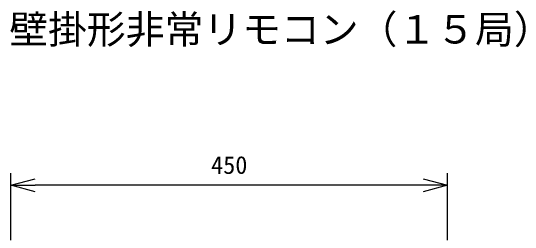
# Model space of a CAD drawing. Units: millimetres, scale not verified. Extents: x -62 to 63, y -56 to 57.
# Drawn here: x -35.4 to 17.7, y 33.4 to 56.8 of the extents above; entities that cross this region are included whole.
import ezdxf
from ezdxf.enums import TextEntityAlignment as Align

# ---------------------------------------------------------------- set-up
doc = ezdxf.new("R2010")
doc.units = ezdxf.units.MM
doc.header["$LTSCALE"] = 0.125
doc.header["$PDMODE"] = 32
doc.header["$PDSIZE"] = 0.0625
for name, color, linetype in [('0-0_0', 7, 'Continuous'), ('0-1_Defpoints', 7, 'Continuous'), ('0-2_MOJI1', 7, 'Continuous')]:
    doc.layers.add(name, color=color, linetype=linetype)
doc.styles.add('ＭＳ ゴシック', font='')
doc.styles.get('ＭＳ ゴシック').set_extended_font_data('MS Gothic')

# ---------------------------------------------------------------- blocks, each defined once
blk = doc.blocks.new('_Open30')
at = {"layer": '0-0_0'}
blk.add_line((0, 0), (-1, 0), dxfattribs=at)
blk.add_lwpolyline([(-1, 0.26795), (0, 0), (-1, -0.26795)], dxfattribs=at)
blk = doc.blocks.new('D2')
at = {"layer": '0-0_0'}
for p, q in [((29.178, 221.1287), (29.178, 228.0307)), ((74.178, 221.1287), (74.178, 228.0307)), ((71.678, 226.7807), (31.678, 226.7807))]:
    blk.add_line(p, q, dxfattribs=at)
at = {"layer": '0-1_Defpoints'}
for p in [(29.178, 226.7807), (29.178, 220.5037), (74.178, 220.5037)]:
    blk.add_point(p, dxfattribs=at)
at = {"layer": '0-0_0', "xscale": 2.5, "yscale": 2.5, "rotation": 180}
blk.add_blockref('_Open30', (29.178, 226.7807), dxfattribs=at)
at = {"layer": '0-0_0', "xscale": 2.5, "yscale": 2.5}
blk.add_blockref('_Open30', (74.178, 226.7807), dxfattribs=at)
at = {"layer": '0-0_0', "style": 'ＭＳ ゴシック'}
blk.add_text('450', height=1.833, dxfattribs=at).set_placement((49.803, 227.4057), align=Align.BOTTOM_LEFT)

msp = doc.modelspace()

# ---------------------------------------------------------------- block references
at = {"layer": '0-0_0'}
msp.add_blockref('D2', (-64.4907, -187.9952), dxfattribs=at)

# ---------------------------------------------------------------- texts
at = {"layer": '0-2_MOJI1', "style": 'ＭＳ ゴシック'}
msp.add_text('壁掛形非常リモコン（１５局）', height=2.933, dxfattribs=at).set_placement((-35.4907, 52.5041), align=Align.BOTTOM_LEFT)

doc.saveas('drawing.dxf')
